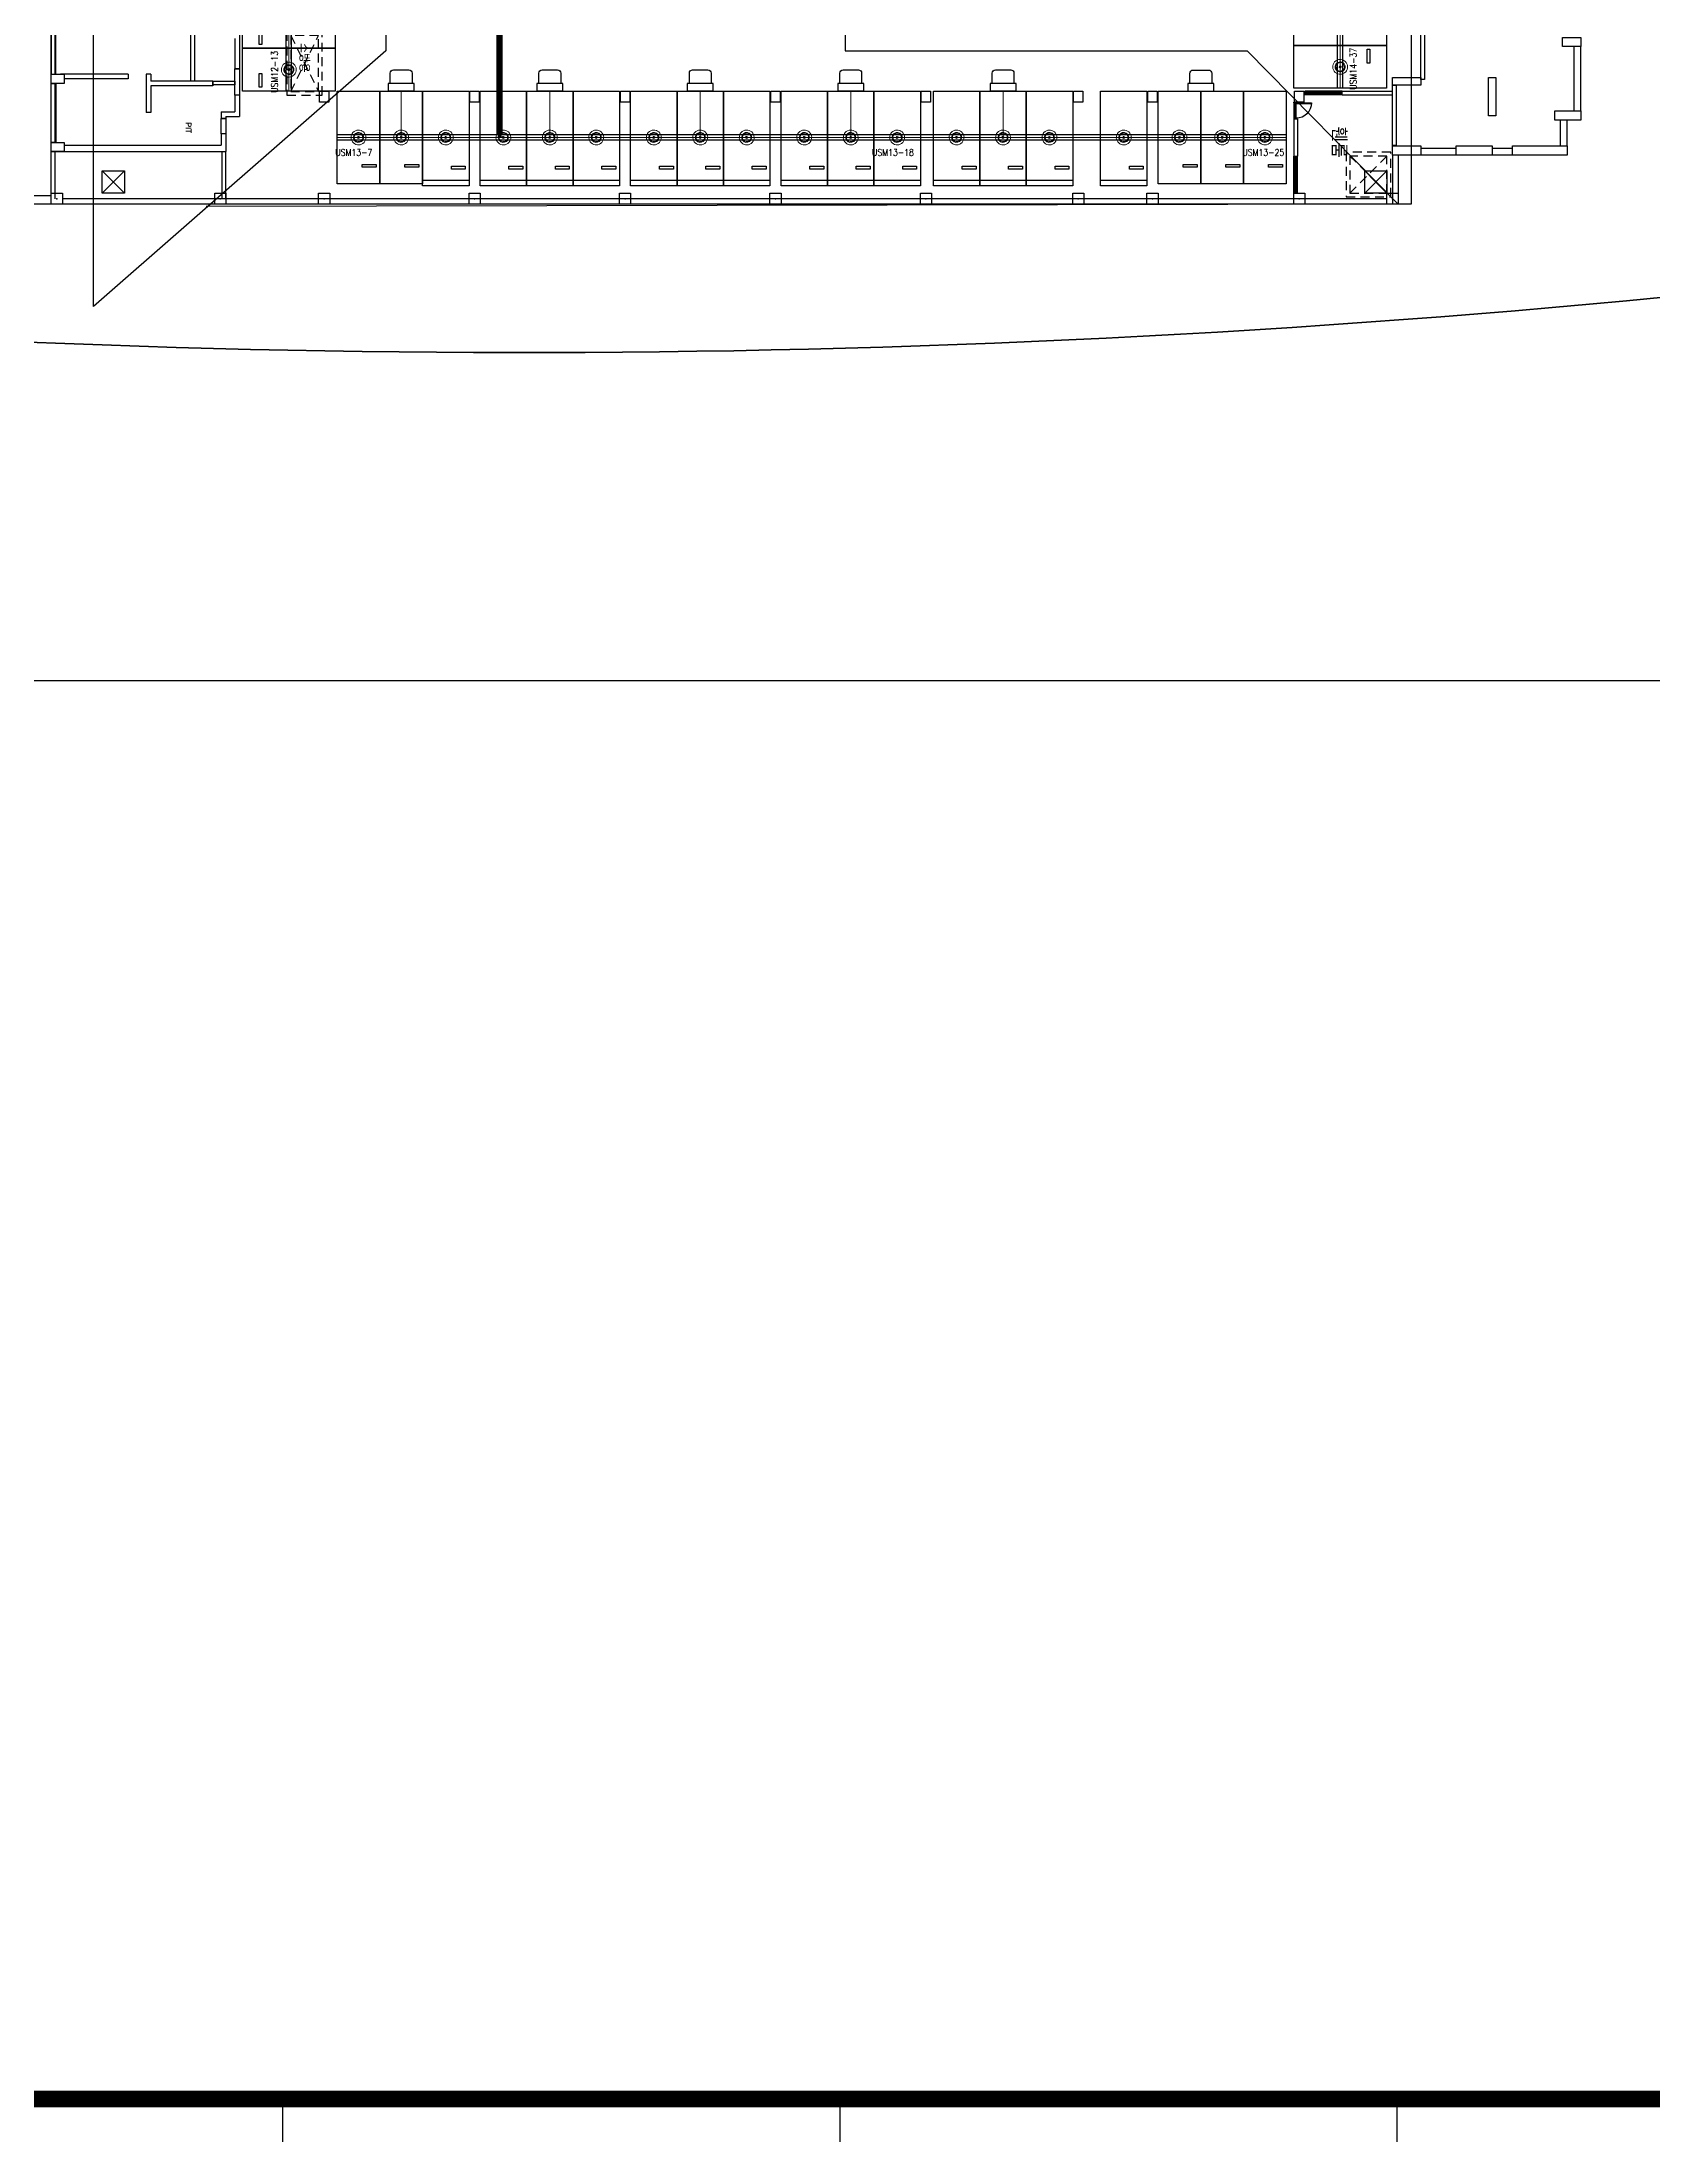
# Model space of a CAD drawing. Header units: millimetres. Extents: x 116443 to 620443, y -399357 to -63957.
# Drawn here: x 365395 to 452074, y -395679 to -282623 of the extents above; entities that cross this region are included whole.
import ezdxf
from ezdxf.enums import TextEntityAlignment as Align

# ---------------------------------------------------------------- set-up
doc = ezdxf.new("R2010")
doc.units = ezdxf.units.MM
doc.header["$LTSCALE"] = 600
doc.linetypes.add('HIDD', pattern=[1.3, 0.8, -0.5])
for name, color, linetype, lineweight in [('1-주차면센서', 3, 'Continuous', 15), ('SD-배선', 6, 'Continuous', 0), ('TIS-TEXT', 7, 'Continuous', 18), ('주차관제', 4, 'Continuous', 158)]:
    doc.layers.add(name, color=color, linetype=linetype, lineweight=lineweight)
for name, color, linetype in [('2-주차안내등', 2, 'Continuous'), ('FORM', 7, 'Continuous'), ('PARKING', 7, 'Continuous'), ('RACY WAY', 1, 'Continuous'), ('z', 8, 'Continuous'), ('레이스웨이', 6, 'Continuous'), ('유도관제-공간표시등', 2, 'Continuous'), ('유도관제-통신', 6, 'Continuous')]:
    doc.layers.add(name, color=color, linetype=linetype)
doc.styles.add('GHS', font='romans.shx', dxfattribs={"bigfont": 'ghs.shx'})

# ---------------------------------------------------------------- blocks, each defined once
blk = doc.blocks.new('form1-2')
at = {"layer": 'FORM'}
for p, q in [((436.5, 10), (436.5, 6.13)), ((486.5, 10), (486.5, 6.13)), ((536.5, 10), (536.5, 6.13))]:
    blk.add_line(p, q, dxfattribs=at)
at = {"layer": 'FORM', "color": 7, "const_width": 1.5}
blk.add_lwpolyline([(44, 10), (816, 10), (816, 536.5), (44, 536.5)], close=True, dxfattribs=at)
blk = doc.blocks.new('주차-확장형')
at = {"layer": 'z', "color": 8, "linetype": 'Continuous'}
blk.add_line((0, 300), (2500, 300), dxfattribs=at)
at = {"layer": 'z', "color": 8, "linetype": 'Continuous', "flags": 128}
for points in [[(2500, 0), (0, 0), (0, 5100), (2500, 5100)], [(1550, 1050), (2300, 1050), (2300, 900), (1550, 900)]]:
    blk.add_lwpolyline(points, close=True, dxfattribs=at)
blk = doc.blocks.new('주차-일반형')
at = {"layer": 'z', "color": 8, "linetype": 'Continuous', "flags": 128}
blk.add_lwpolyline([(0, 5100), (2300, 5100), (2300, 100), (0, 100)], close=True, dxfattribs=at)
at = {"layer": 'z', "color": 8, "linetype": 'Continuous'}
blk.add_lwpolyline([(950, 4050), (200, 4050), (200, 4200), (950, 4200)], close=True, dxfattribs=at)
blk = doc.blocks.new('지하-천창소방')
at = {"layer": 'z', "color": 8, "linetype": 'HIDD'}
for p, q in [((-1500, -750), (1500, 750)), ((1500, -750), (-1500, 750))]:
    blk.add_line(p, q, dxfattribs=at)
for points in [[(1700, -950), (1700, 950), (-1700, 950), (-1700, -950)], [(1500, -750), (1500, 750), (-1500, 750), (-1500, -750)]]:
    blk.add_lwpolyline(points, close=True, dxfattribs=at)
at = {"layer": 'z', "color": 8, "linetype": 'HIDD', "style": 'GHS'}
blk.add_text('소방용', height=500, dxfattribs=at).set_placement((-1096, -284))
blk = doc.blocks.new('주차-기둥')
at = {"layer": 'z', "color": 8, "linetype": 'Continuous', "flags": 128}
blk.add_lwpolyline([(300, 300), (300, -300), (-300, -300), (-300, 300)], close=True, dxfattribs=at)
at = {"layer": 'z', "color": 8, "linetype": 'Continuous'}
blk.add_point((0, 0), dxfattribs=at)
blk = doc.blocks.new('sa654f6s5d')
at = {"layer": 'z', "color": 8, "linetype": 'Continuous', "ltscale": 0.5}
for p, q in [((180954, -28710, 0), (179754, -29910, 0)), ((179754, -28710, 0), (180954, -29910, 0)), ((248929, -28710, 0), (247729, -29910, 0)), ((247729, -28710, 0), (248929, -29910, 0))]:
    blk.add_line(p, q, dxfattribs=at)
at = {"layer": 'z', "color": 8, "linetype": 'Continuous', "ltscale": 0.5, "elevation": 0}
for points in [[(180954, -29910), (179754, -29910), (179754, -28710), (180954, -28710), (180954, -29910)], [(248929, -29910), (247729, -29910), (247729, -28710), (248929, -28710), (248929, -29910)]]:
    blk.add_lwpolyline(points, dxfattribs=at)
blk = doc.blocks.new('TIS-주차면센서(확대)')
at = {"layer": '1-주차면센서'}
blk.add_hatch(color=256, dxfattribs=at).paths.add_polyline_path([(43.5, 0, 1), (-43.5, 0, 1)])
h = blk.add_hatch(color=256, dxfattribs=at)
edge = h.paths.add_edge_path()
edge.add_arc((0, 0), 43.5, 0, 360)
for radius in [303.5, 203.5, 173.5, 43.5]:
    blk.add_circle((0, 0), radius, dxfattribs=at)
blk = doc.blocks.new('공간표시등')
at = {"layer": '2-주차안내등'}
blk.add_lwpolyline([(-228, 337), (-546, 337, 0.414214), (-646, 237), (-646, -237, 0.414214), (-546, -337), (-228, -337)], format="xyb", close=True, dxfattribs=at)
blk.add_lwpolyline([(-228, -401), (-228, 401), (0, 401), (0, -401)], close=True, dxfattribs=at)
blk = doc.blocks.new('유도관제')
at = {"layer": 'RACY WAY', "ltscale": 0.3}
for p, q in [((435425, -285111, 0), (435425, -172121)), ((378545, -285261, 0), (378545, -238516, 0)), ((378825, -285261), (378825, -276831)), ((389895, -287621), (389895, -277111)), ((390175, -287621), (390175, -277111, 0)), ((435145, -285111), (435145, -277111)), ((389895, -287621), (381285, -287621)), ((432385, -287901), (381285, -287901)), ((432385, -287621), (390175, -287621))]:
    blk.add_line(p, q, dxfattribs=at)
at = {"layer": 'SD-배선', "ltscale": 0.3}
for p, q in [((435285, -285111, 0), (435285, -172261)), ((378685, -285261), (378685, -230151, 0)), ((390035, -287761, 0), (390035, -230151)), ((384735, -285252), (384735, -287761)), ((392735, -285252), (392735, -287761)), ((400835, -285252), (400835, -287761)), ((408935, -285252), (408935, -287761)), ((417135, -285252), (417135, -287761)), ((427785, -285252), (427785, -287761)), ((432385, -287761, 0), (381285, -287761))]:
    blk.add_line(p, q, dxfattribs=at)
at = {"layer": 'PARKING', "xscale": 1.319999999436676, "yscale": 1.320000000298023, "zscale": 1.319999999948777}
for p, rotation in [((378685, -284111), 36.24765589264658), ((435285, -283961), 126.2476558926466), ((382435, -287761), 126.2476558926466), ((384735, -287761), 126.2476558926466), ((387135, -287761), 126.2476558926466), ((390235, -287761), 126.2476558926466), ((392735, -287761), 126.2476558926466), ((395235, -287761), 126.2476558926466), ((398335, -287761), 126.2476558926466), ((400835, -287761), 126.2476558926466), ((403335, -287761), 126.2476558926466), ((406435, -287761), 126.2476558926466), ((408935, -287761), 126.2476558926466), ((411435, -287761), 126.2476558926466), ((414635, -287761), 126.2476558926466), ((417135, -287761), 126.2476558926466), ((419635, -287761), 126.2476558926466), ((423635, -287761), 126.2476558926466), ((426635, -287761), 126.2476558926466), ((428935, -287761), 126.2476558926466), ((431235, -287761), 126.2476558926466)]:
    blk.add_blockref('TIS-주차면센서(확대)', p, dxfattribs=dict(at, rotation=rotation))
at = {"layer": '유도관제-공간표시등', "ltscale": 0.3, "xscale": -1.746523060499175, "yscale": 1.746523059904575, "zscale": 1.746523057621223, "rotation": 89.99999999999912}
for p in [(384735, -285251), (392735, -285251), (400835, -285251), (408935, -285251), (417135, -285251), (427785, -285261)]:
    blk.add_blockref('공간표시등', p, dxfattribs=at)
at = {"layer": 'TIS-TEXT', "color": 1, "ltscale": 0.3, "style": 'GHS', "width": 0.85}
blk.add_text('USM12-13', height=360, rotation=90, dxfattribs=at).set_placement((377919, -284233), align=Align.MIDDLE)
at = {"layer": 'TIS-TEXT', "color": 3, "ltscale": 0.3, "style": 'GHS', "width": 0.85}
blk.add_text('USM14-37', height=360, rotation=90, dxfattribs=at).set_placement((435992, -284067), align=Align.MIDDLE)
at = {"layer": 'TIS-TEXT', "color": 2, "ltscale": 0.3, "style": 'GHS', "width": 0.85}
for s, p in [('USM13-7', (382183, -288567)), ('USM13-18', (411208, -288567)), ('USM13-25', (431148, -288567))]:
    blk.add_text(s, height=360, dxfattribs=at).set_placement(p, align=Align.MIDDLE)

msp = doc.modelspace()

# ---------------------------------------------------------------- linework, layer by layer
at = {"layer": 'z', "color": 8}
for p, q in [((365894.9, -288025.7), (365894.9, -273700.7)), ((366094.9, -284360.7), (366094.9, -279840.7)), ((447884.9, -286322.5), (447884.9, -282872.5)), ((448234.9, -286322.5), (448234.9, -282872.5)), ((366094.9, -288025.7), (366094.9, -284860.7)), ((370034.9, -284360.7), (366389.9, -284360.7)), ((435384.9, -285260.7), (438104.9, -285260.7)), ((435384.9, -285460.7), (438104.9, -285460.7)), ((432784.9, -286760.7), (432784.9, -288760.7)), ((432784.9, -286760.7), (432984.9, -286760.7)), ((432984.9, -286760.7), (432984.9, -288760.7)), ((447154.9, -288207.5), (447154.9, -286822.5)), ((447504.9, -288207.5), (447504.9, -286822.5)), ((366594.9, -288175.7), (375044.9, -288175.7, 0)), ((365894.9, -291060.7), (365894.9, -288510.7)), ((365894.9, -288525.7), (375294.9, -288525.7, 0)), ((366094.9, -291060.7), (366094.9, -288510.7)), ((375094.9, -291075.7, 0), (375094.9, -288525.7, 0)), ((375294.9, -291075.7, 0), (375294.9, -288525.7, 0)), ((438104.9, -288692.5), (438104.9, -291290.7)), ((438404.9, -288692.5), (438404.9, -291360.7)), ((441534.9, -288357.5), (439629.9, -288357.5)), ((441534.9, -288707.5), (439629.9, -288707.5)), ((444564.9, -288357.5), (443464.9, -288357.5)), ((444564.9, -288707.5), (443464.9, -288707.5)), ((437804.9, -291360.7), (317594.9, -291360.7)), ((365894.9, -290910.7), (358094.9, -290910.7)), ((437804.9, -291060.7), (366494.9, -291060.7))]:
    msp.add_line(p, q, dxfattribs=at)
at = {"layer": 'z', "color": 8, "ltscale": 5000}
for p, q in [((375774.9, -282440.7), (375774.9, -284065.7)), ((376024.9, -282190.7), (376024.9, -284065.7)), ((370034.9, -284610.7), (366594.9, -284610.7)), ((370034.9, -284360.7), (370034.9, -284610.7)), ((371254.9, -284360.7), (371004.9, -284360.7)), ((371004.9, -284360.7), (371004.9, -286420.7)), ((371254.9, -284360.7), (371254.9, -284730.7)), ((374599.9, -284730.7), (371254.9, -284730.7)), ((374599.9, -284730.7), (374599.9, -284980.7)), ((376024.9, -284065.7), (375774.9, -284065.7)), ((371254.9, -284980.7), (371254.9, -286420.7)), ((374599.9, -284980.7), (371254.9, -284980.7)), ((376024.9, -285485.7), (375774.9, -285485.7)), ((375774.9, -285485.7), (375774.9, -286390.7)), ((376024.9, -285485.7), (376024.9, -286640.7)), ((371254.9, -286420.7), (371004.9, -286420.7)), ((375044.9, -286390.7), (375044.9, -286740.7)), ((375044.9, -286390.7), (375774.9, -286390.7)), ((375294.9, -286740.7), (375044.9, -286740.7)), ((375294.9, -286640.7), (375294.9, -286740.7)), ((375294.9, -286640.7), (376024.9, -286640.7)), ((375294.9, -287560.7), (375044.9, -287560.7)), ((375044.9, -287560.7), (375044.9, -288175.7)), ((375294.9, -287560.7), (375294.9, -288525.7))]:
    msp.add_line(p, q, dxfattribs=at)
at = {"layer": 'z', "color": 8, "linetype": 'Continuous'}
for p, q in [((432784.9, -285905.7), (432784.9, -286715.7)), ((432864.9, -285905.7), (432864.9, -286715.7)), ((432904.9, -285890.7), (432904.9, -286730.7)), ((435384.9, -285260.7), (433384.9, -285260.7)), ((433384.9, -285460.7), (433384.9, -285260.7)), ((435384.9, -285460.7), (433384.9, -285460.7)), ((433424.9, -285320.7), (435344.9, -285320.7)), ((433424.9, -285354.7), (435344.9, -285354.7)), ((433424.9, -285366.7), (435344.9, -285366.7)), ((433424.9, -285400.7), (435344.9, -285400.7)), ((435384.9, -285460.7), (435384.9, -285260.7)), ((432784.9, -290760.7), (432784.9, -288760.7)), ((432784.9, -288760.7), (432984.9, -288760.7)), ((432844.9, -288800.7), (432844.9, -290720.7)), ((432878.9, -288800.7), (432878.9, -290720.7)), ((432890.9, -288800.7), (432890.9, -290720.7)), ((432924.9, -288800.7), (432924.9, -290720.7)), ((432984.9, -290760.7), (432984.9, -288760.7)), ((432784.9, -290760.7), (432984.9, -290760.7))]:
    msp.add_line(p, q, dxfattribs=at)
at = {"layer": 'z', "color": 8, "linetype": 'HIDD'}
for p, q in [((435804.9, -288760.7), (437804.9, -290760.7)), ((435804.9, -290760.7), (437804.9, -288760.7))]:
    msp.add_line(p, q, dxfattribs=at)
at = {"layer": 'z', "color": 8}
for points in [[(463204.3, -135892.4), (463204.3, -317012.4), (170559.5, -317012.4), (170559.5, -135892.4)], [(365894.9, -279840.7), (365894.9, -284360.7), (366144.9, -284360.7), (366144.9, -279840.7)], [(373399.9, -284730.7), (373399.9, -280235.7), (373599.9, -280235.7), (373599.9, -284730.7)], [(439629.9, -284642.5), (439629.9, -280022.5), (439829.9, -280022.5), (439829.9, -284642.5)], [(447254.9, -282872.5), (447254.9, -282372.5), (448234.9, -282372.5), (448234.9, -282872.5)], [(366594.9, -284360.7), (366594.9, -284860.7), (365894.9, -284860.7), (365894.9, -284360.7)], [(365894.9, -288025.7), (365894.9, -284860.7), (366144.9, -284860.7), (366144.9, -288025.7)], [(375774.9, -284930.7), (374599.9, -284930.7), (374599.9, -284730.7), (375774.9, -284730.7)], [(375774.9, -285485.7), (375774.9, -284065.7), (376024.9, -284065.7), (376024.9, -285485.7)], [(438104.9, -284942.5), (438104.9, -284542.5), (439629.9, -284542.5), (439629.9, -284942.5)], [(443264.9, -284542.5), (443664.9, -284542.5), (443664.9, -286602.5), (443264.9, -286602.5)], [(380334.9, -285860.7), (380334.9, -285260.7), (380834.9, -285260.7), (380834.9, -285860.7)], [(388434.9, -285860.7), (388434.9, -285260.7), (388934.9, -285260.7), (388934.9, -285860.7)], [(396534.9, -285860.7), (396534.9, -285260.7), (397034.9, -285260.7), (397034.9, -285860.7)], [(404634.9, -285860.7), (404634.9, -285260.7), (405134.9, -285260.7), (405134.9, -285860.7)], [(412734.9, -285860.7), (412734.9, -285260.7), (413234.9, -285260.7), (413234.9, -285860.7)], [(420934.9, -285860.7), (420934.9, -285260.7), (421434.9, -285260.7), (421434.9, -285860.7)], [(424934.9, -285860.7), (424934.9, -285260.7), (425434.9, -285260.7), (425434.9, -285860.7)], [(438104.9, -288192.5), (438104.9, -284942.5), (438304.9, -284942.5), (438304.9, -288192.5)], [(375044.9, -287560.7), (375044.9, -286740.7), (375294.9, -286740.7), (375294.9, -287560.7)], [(446834.9, -286822.5), (446834.9, -286322.5), (448234.9, -286322.5), (448234.9, -286822.5)], [(366594.9, -288025.7), (366594.9, -288525.7), (365894.9, -288525.7), (365894.9, -288025.7)], [(438104.9, -288707.5), (438104.9, -288207.5), (439629.9, -288207.5), (439629.9, -288707.5)], [(441534.9, -288707.5), (441534.9, -288207.5), (443464.9, -288207.5), (443464.9, -288707.5)], [(444564.9, -288707.5), (444564.9, -288207.5), (447504.9, -288207.5), (447504.9, -288707.5)], [(380284.9, -290760.7), (380884.9, -290760.7), (380884.9, -291360.7), (380284.9, -291360.7)], [(388384.9, -290760.7), (388984.9, -290760.7), (388984.9, -291360.7), (388384.9, -291360.7)], [(396484.9, -290760.7), (397084.9, -290760.7), (397084.9, -291360.7), (396484.9, -291360.7)], [(404584.9, -290760.7), (405184.9, -290760.7), (405184.9, -291360.7), (404584.9, -291360.7)], [(412684.9, -290760.7), (413284.9, -290760.7), (413284.9, -291360.7), (412684.9, -291360.7)], [(420884.9, -290760.7), (421484.9, -290760.7), (421484.9, -291360.7), (420884.9, -291360.7)], [(424884.9, -290760.7), (425484.9, -290760.7), (425484.9, -291360.7), (424884.9, -291360.7)], [(432784.9, -290760.7), (433384.9, -290760.7), (433384.9, -291360.7), (432784.9, -291360.7)]]:
    msp.add_lwpolyline(points, close=True, dxfattribs=at)
msp.add_lwpolyline([(454704.9, -296160), (454704.9, -145336.4), (448983.2, -145336.4, 0.18625239), (430877.8, -152417.6, -0.39766284), (398593.4, -152417.3, 0.18863963), (380238.9, -145336.4), (379265.2, -145336.4), (366265.2, -148336.4), (350554.2, -148336.4), (338554.2, -145336.4), (287940.1, -145336.4), (233910.5, -145336.4), (215911, -145336.4, -0.00888857), (214240.4, -145306.7), (214240.4, -192916.5), (178910.5, -192916.5), (178910.5, -262891.7), (201410.5, -270153.8, 0.10168329)], format="xyb", close=True, dxfattribs=at)
msp.add_lwpolyline([(454704.9, -296160, -0.10168329), (201410.5, -270153.8), (178910.5, -262891.7)], format="xyb", dxfattribs=at)
at = {"layer": 'z', "color": 8, "linetype": 'Continuous', "flags": 128}
for points in [[(432874.9, -285860.7), (432904.9, -285860.7), (432904.9, -285890.7), (432864.9, -285890.7), (432864.9, -285905.7), (432784.9, -285905.7), (432784.9, -285860.7), (432814.9, -285860.7)], [(432904.9, -285890.7), (432904.9, -285925.7), (433744.9, -285925.7), (433744.9, -285890.7)], [(432874.9, -286760.7), (432904.9, -286760.7), (432904.9, -286730.7), (432864.9, -286730.7), (432864.9, -286715.7), (432784.9, -286715.7), (432784.9, -286760.7), (432814.9, -286760.7)]]:
    msp.add_lwpolyline(points, dxfattribs=at)
at = {"layer": 'z', "color": 8, "elevation": 0}
msp.add_lwpolyline([(432834.9, -285861.1), (432834.9, -285261.1), (433334.9, -285261.1), (433334.9, -285861.1)], close=True, dxfattribs=at)
at = {"layer": 'z', "color": 8, "linetype": 'Continuous', "flags": 128}
msp.add_lwpolyline([(432904.9, -285890.7), (433744.9, -285890.7, -0.41421356), (432904.9, -286730.7, -0.41421356)], format="xyb", dxfattribs=at)
at = {"layer": 'z', "color": 8, "linetype": 'Continuous'}
for points in [[(433384.9, -285345.7), (433384.9, -285320.7), (433424.9, -285320.7), (433424.9, -285400.7), (433384.9, -285400.7), (433384.9, -285375.7)], [(435384.9, -285345.7), (435384.9, -285320.7), (435344.9, -285320.7), (435344.9, -285400.7), (435384.9, -285400.7), (435384.9, -285375.7)], [(432899.9, -288760.7), (432924.9, -288760.7), (432924.9, -288800.7), (432844.9, -288800.7), (432844.9, -288760.7), (432869.9, -288760.7)], [(432899.9, -290760.7), (432924.9, -290760.7), (432924.9, -290720.7), (432844.9, -290720.7), (432844.9, -290760.7), (432869.9, -290760.7)]]:
    msp.add_lwpolyline(points, dxfattribs=at)
at = {"layer": 'z', "color": 8, "linetype": 'HIDD'}
for points in [[(435604.9, -290960.7), (438004.9, -290960.7), (438004.9, -288560.7), (435604.9, -288560.7)], [(435804.9, -290760.7), (437804.9, -290760.7), (437804.9, -288760.7), (435804.9, -288760.7)]]:
    msp.add_lwpolyline(points, close=True, dxfattribs=at)
at = {"layer": 'z', "color": 8}
msp.add_arc((391335.7, 333157.6), 632500, 252.5257558, 275.750026, dxfattribs=at)
at = {"layer": '레이스웨이', "color": 6, "lineweight": 30}
for p, q in [((439102.8, -213959.7), (439102.8, -291360.7)), ((408635.8, -225753.4), (408635.8, -283104.6)), ((383909.5, -261438.5), (383909.5, -283104.6)), ((368174.9, -296864.4), (368174.9, -277972.1)), ((383909.5, -283104.6), (368174.9, -296864.4)), ((408635.8, -283104.6), (430286.9, -283104.6)), ((430286.9, -283104.6), (438404.9, -291360.7)), ((438404.9, -291360.7), (374234.9, -291478.2)), ((439102.8, -291360.7), (438404.9, -291360.7))]:
    msp.add_line(p, q, dxfattribs=at)
at = {"layer": '주차관제', "color": 140, "const_width": 200, "elevation": 0}
msp.add_lwpolyline([(435284.9, -276970.7), (390034.9, -276970.7), (390034.9, -287760.7)], dxfattribs=at)
at = {"layer": '주차관제', "color": 1, "const_width": 200, "elevation": 0}
msp.add_lwpolyline([(390034.9, -276970.7), (390034.9, -287760.7)], dxfattribs=at)

# ---------------------------------------------------------------- block references
at = {"layer": 'z', "color": 8, "xscale": 600, "yscale": 600, "zscale": 600}
msp.add_blockref('form1-2', (116442.9, -399357.1), dxfattribs=at)
at = {"layer": 'z', "color": 8}
for name, p in [('sa654f6s5d', (188875.5, -260850.4, 0)), ('주차-확장형', (385884.9, -290360.7)), ('주차-확장형', (388984.9, -290360.7)), ('주차-확장형', (391484.9, -290360.7)), ('주차-확장형', (393984.9, -290360.7)), ('주차-확장형', (397084.9, -290360.7)), ('주차-확장형', (399584.9, -290360.7)), ('주차-확장형', (402084.9, -290360.7)), ('주차-확장형', (405184.9, -290360.7)), ('주차-확장형', (407684.9, -290360.7)), ('주차-확장형', (410184.9, -290360.7)), ('주차-확장형', (413384.9, -290360.7)), ('주차-확장형', (415884.9, -290360.7)), ('주차-확장형', (418384.9, -290360.7)), ('주차-확장형', (422384.9, -290360.7))]:
    msp.add_blockref(name, p, dxfattribs=at)
at = {"layer": 'z', "color": 8, "linetype": 'Continuous'}
for p, rotation in [((381284.9, -282960.7), 89.9999999999999), ((432684.9, -280510.7), 270), ((381284.9, -285260.7), 89.9999999999999), ((432684.9, -282810.7), 270), ((383584.9, -285160.7), 179.9999999999998), ((385884.9, -285160.7), 179.9999999999998), ((427784.9, -285160.7), 179.9999999999998), ((430084.9, -285160.7), 179.9999999999998), ((432384.9, -285160.7), 179.9999999999998)]:
    msp.add_blockref('주차-일반형', p, dxfattribs=dict(at, rotation=rotation))
at = {"layer": 'z', "color": 8, "rotation": 270}
for name, p in [('지하-천창소방', (379534.9, -283781.4)), ('주차-기둥', (366194.9, -291060.7)), ('주차-기둥', (374994.9, -291060.7, 0)), ('주차-기둥', (380584.9, -291060.7)), ('주차-기둥', (388684.9, -291060.7)), ('주차-기둥', (396784.9, -291060.7)), ('주차-기둥', (404884.9, -291060.7)), ('주차-기둥', (412984.9, -291060.7)), ('주차-기둥', (421184.9, -291060.7)), ('주차-기둥', (425184.9, -291060.7)), ('주차-기둥', (433084.9, -291060.7)), ('주차-기둥', (438104.9, -291060.7))]:
    msp.add_blockref(name, p, dxfattribs=at)
at = {"layer": '유도관제-통신'}
msp.add_blockref('유도관제', (0, 0), dxfattribs=at)

# ---------------------------------------------------------------- texts
at = {"layer": 'z', "color": 8, "style": 'GHS'}
msp.add_text('PIT', height=300, rotation=270, dxfattribs=at).set_placement((373280.2, -287227.7), align=Align.MIDDLE_CENTER)
msp.add_text('휀룸', height=800, rotation=270, dxfattribs=at).set_placement((434820.7, -287171.8))

doc.saveas('drawing.dxf')
